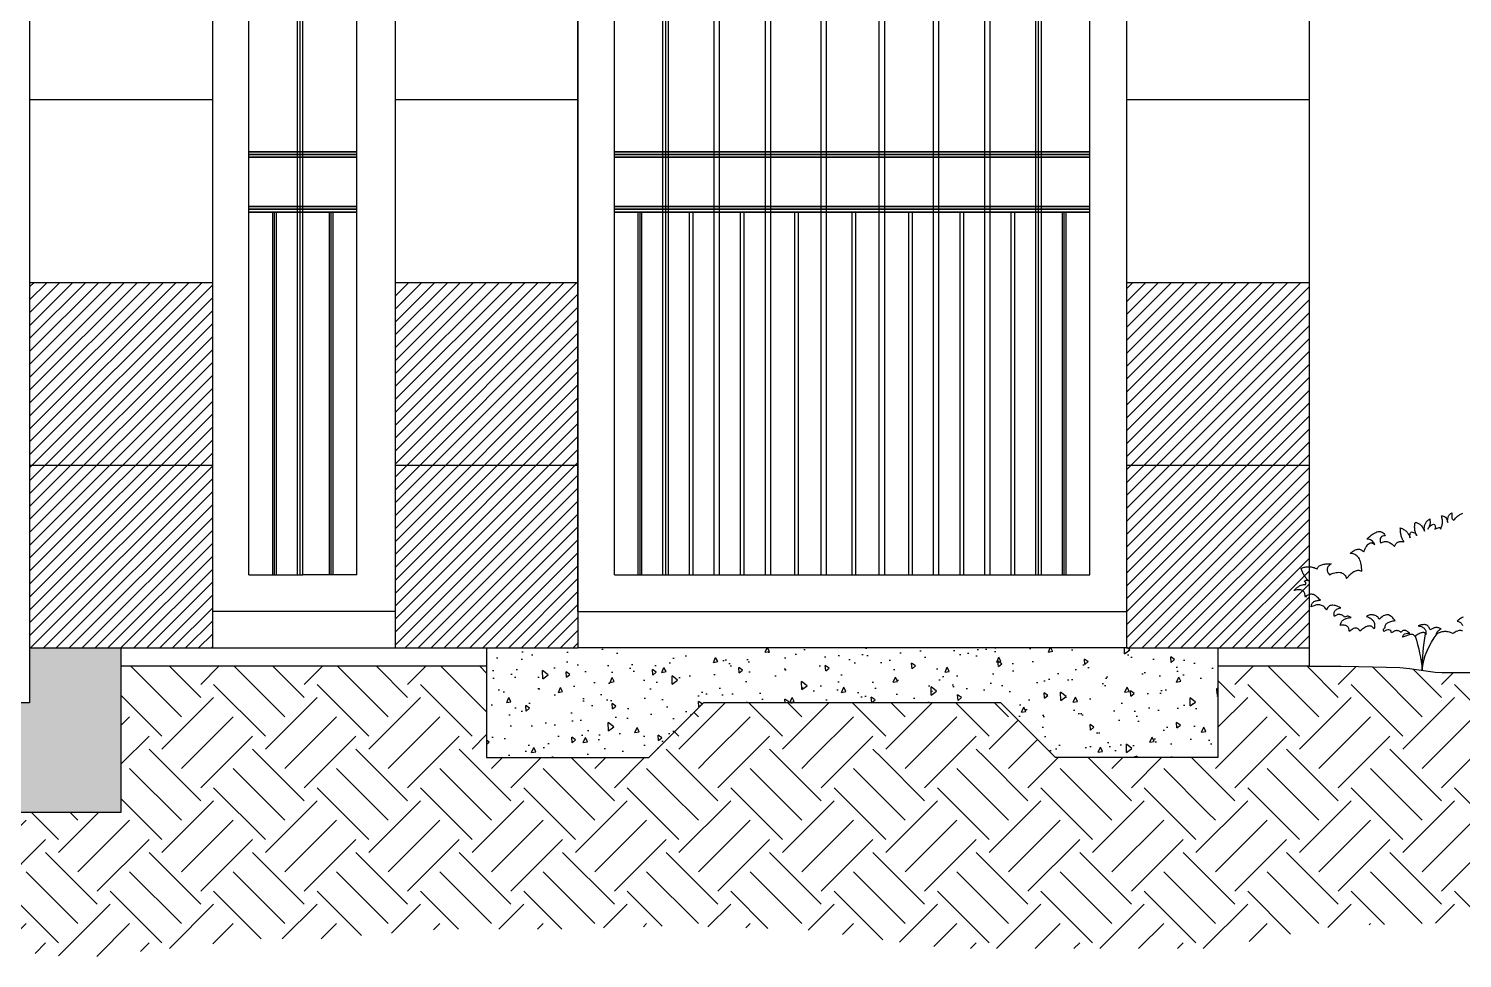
# Model space of a CAD drawing. Extents: x -24232 to 27340, y -23039 to 23489.
# Drawn here: x 5360 to 9282, y -23039 to -20496 of the extents above; entities that cross this region are included whole.
import ezdxf

# ---------------------------------------------------------------- set-up
doc = ezdxf.new("R2010")
doc.units = 0
doc.header["$LTSCALE"] = 10
for name, color, linetype in [('0-HATCH', 8, 'CONTINUOUS'), ('1', 1, 'CONTINUOUS'), ('11', 11, 'CONTINUOUS'), ('2', 2, 'CONTINUOUS'), ('3', 3, 'CONTINUOUS'), ('4', 4, 'CONTINUOUS')]:
    doc.layers.add(name, color=color, linetype=linetype)
pattern_1 = [(45, (5830.53, -1359.33), (3e-14, 282.8427), [200, -200]), (45, (5777.5, -1306.3), (3e-14, 282.8427), [200, -200]), (45, (5724.46, -1253.27), (3e-14, 282.8427), [200, -200]), (135, (5724.46, -1217.91), (-282.8427, 3e-14), [200, -200]), (135, (5777.5, -1164.88), (-282.8427, 3e-14), [200, -200]), (135, (5830.53, -1111.85), (-282.8427, 3e-14), [200, -200])]
pattern_2 = [(95, (5830.53, -1359.33), (110.3104, 92.5614), [15, -165]), (40, (5830.53, -1359.33), (-125.9984, 86.7536), [12, -132]), (145.4514, (5839.72, -1351.62), (-15.6879, 179.31506), [12.748, -140.2284]), (91.1842, (5802.24, -1331.05), (174.3386, 127.5228), [22.5, -247.5]), (141.6356, (5816.77, -1320.42), (-5.5798, 269.9423), [19.122, -210.3426]), (36.1842, (5802.24, -1331.05), (-5.58, 269.9423), [18, -198]), (66, (5823.45, -1323.98), (141.3543, 27.4765), [15, -165]), (11, (5823.45, -1323.98), (-68.1417, 136.9617), [12, -132]), (116.4514, (5835.23, -1321.69), (73.2127, 164.4381), [12.748, -140.2284]), (82.5, (5830.526, -1359.333), (-45.35864, 48.79796), [0, -130.4, 0, -134, 0, -132.5]), (52.5, (5830.526, -1359.33), (-18.57459, 92.9819), [0, -76.4, 0, -127.4, 0, -50.5]), (12.5, (5798.99, -1390.87), (78.68363, 72.30415), [0, -50, 0, -156, 0, -207]), (2.5, (5784.85, -1405.01), (68.318, 96.63196), [0, -65, 0, -103.6, 0, -147])]

msp = doc.modelspace()

# ---------------------------------------------------------------- hatches: boundary and pattern name
at = {"layer": '0-HATCH'}
h = msp.add_hatch(dxfattribs=at)
h.set_pattern_fill('ANSI31', color=11, scale=200, style=0)
h.set_pattern_definition([(45, (5830.526, -1359.333), (-17.67767, 17.67767), [])])
h.paths.add_polyline_path([(5362.6, -19189.6), (5862.6, -19189.6), (5862.6, -18689.6), (5362.6, -18689.6)])
h.paths.add_polyline_path([(6862.6, -19189.6), (6862.6, -18689.6), (6362.6, -18689.6), (6362.6, -19189.6)])
h.paths.add_polyline_path([(5362.6, -22189.6), (5862.6, -22189.6), (5862.6, -21189.6), (5362.6, -21189.6)])
h.paths.add_polyline_path([(6362.6, -22189.6), (6862.6, -22189.6), (6862.6, -21189.6), (6362.6, -21189.6)])
h.paths.add_polyline_path([(8362.6, -22189.6), (8862.6, -22189.6), (8862.6, -21189.6), (8362.6, -21189.6)])
h = msp.add_hatch(dxfattribs=at)
h.set_pattern_fill('EARTH', color=256, scale=800, angle=45, style=0)
h.set_pattern_definition(pattern_1)
h.paths.add_polyline_path([(5984, -22985.6), (6161.3, -22985.6), (6489.2, -22959.1), (6817, -22959.1), (7109.5, -22950.2), (7235.5, -22953.3), (7235.5, -22489.6), (7206, -22489.6), (7056, -22639.6), (6612.6, -22639.6), (6612.6, -22239.6), (5862.6, -22239.6), (5612.6, -22239.6), (5612.6, -22639.6), (5169.2, -22639.6), (5019.2, -22489.6), (3317.2, -22489.6), (3317.2, -22923.6), (3431.9, -22923.6), (3759.7, -22923.6), (4043.3, -22905.9), (4211.7, -22870.5), (4344.6, -22870.5), (4548.4, -22888.2), (4796.6, -22914.8), (4920.6, -22959.1), (5186.5, -23003.4), (5496.6, -23038.8)])
h.paths.add_polyline_path([(7235.5, -22953.3), (7472.8, -22959.1), (7880.4, -23012.2), (8234.9, -23012.2), (8589.4, -23012.2), (8935, -22950.2), (9537.6, -22932.5), (9812.3, -22826.2), (10264.2, -22711.1), (10441.5, -22640.2), (10618.7, -22551.6), (10733.9, -22480.8), (10875.7, -22409.9), (11008.6, -22356.8), (11257.6, -22251.5), (11220, -22243.5), (11152.9, -22243.5), (11082.5, -22238.6), (10951.6, -22246.1), (10865.7, -22243.5), (10696.6, -22243.5), (10581.2, -22243.5), (10409.2, -22233), (10371.8, -22243.5), (10216.2, -22246.1), (10078.9, -22250.6, -0.001694), (10078.6, -22251.9, -0.001396), (10078.8, -22250.6), (10052.4, -22251.5), (10006.8, -22251.5), (9953.1, -22256.9), (9881.2, -22259), (9674, -22262.2), (9491.4, -22262.2), (9408.2, -22256.9), (9319.6, -22256.9), (9225.7, -22256.9), (9206.9, -22255.6), (9137.1, -22246.1), (9110.3, -22243.5), (8997.5, -22240.8), (8949.2, -22239.6), (8914.3, -22239.6), (8862.6, -22239.6), (8612.6, -22239.6), (8612.6, -22639.6), (8169.2, -22639.6), (8019.2, -22489.6), (7235.5, -22489.6)])
h = msp.add_hatch(dxfattribs=at)
h.set_pattern_fill('EARTH', color=256, scale=800, angle=45, style=0)
h.set_pattern_definition(pattern_1)
h.paths.add_polyline_path([(7206, -22339.6), (7056, -22489.6), (6612.6, -22489.6), (6612.6, -22639.6), (7056, -22639.6), (7206, -22489.6), (8019.2, -22489.6), (8169.2, -22639.6), (8612.6, -22639.6), (8612.6, -22489.6), (8169.2, -22489.6), (8019.2, -22339.6)])
at = {"layer": '2'}
h = msp.add_hatch(dxfattribs=at)
h.set_pattern_fill('AR-CONC', color=256, scale=20, angle=45, style=0)
h.set_pattern_definition(pattern_2)
h.paths.add_polyline_path([(-1137.4, -22339.6), (-1137.4, -22189.6), (-1397.4, -22189.6), (-1397.4, -22639.6), (-944, -22639.6), (-794, -22489.6), (5019.2, -22489.6), (5169.2, -22639.6), (5612.6, -22639.6), (5612.6, -22189.6), (5362.6, -22189.6), (5362.6, -22339.6)])
h = msp.add_hatch(dxfattribs=at)
h.set_pattern_fill('AR-CONC', color=256, scale=20, angle=45, style=0)
h.set_pattern_definition(pattern_2)
h.paths.add_polyline_path([(8019.2, -22339.6), (8169.2, -22489.6), (8612.6, -22489.6), (8612.6, -22189.6), (8362.6, -22189.6), (6862.6, -22189.6), (6612.6, -22189.6), (6612.6, -22489.6), (7056, -22489.6), (7206, -22339.6)])

# ---------------------------------------------------------------- linework, layer by layer
at = {"layer": '1'}
for p, q in [((6102.6, -21989.6), (6102.6, -19289.6)), ((7102.6, -21989.6), (7102.6, -19289.6)), ((8122.6, -21989.6), (8122.6, -19289.6)), ((5362.6, -20689.6), (5862.6, -20689.6)), ((6362.6, -20689.6), (6862.6, -20689.6)), ((8362.6, -20689.6), (8862.6, -20689.6)), ((5962.6, -20839.6), (6110.1, -20839.6)), ((6110.1, -20839.6), (5962.6, -20839.6)), ((6257.6, -20839.6), (6110.1, -20839.6)), ((6110.1, -20839.6), (6257.6, -20839.6)), ((6962.6, -20839.6), (8262.6, -20839.6)), ((8262.6, -20839.6), (6962.6, -20839.6)), ((5962.6, -20989.6), (6110.1, -20989.6)), ((6110.1, -20989.6), (5962.6, -20989.6)), ((6032.6, -21989.6), (6032.6, -20997.1)), ((6257.6, -20989.6), (6110.1, -20989.6)), ((6110.1, -20989.6), (6257.6, -20989.6)), ((6187.6, -21989.6), (6187.6, -20997.1)), ((6962.6, -20989.6), (8262.6, -20989.6)), ((8262.6, -20989.6), (6962.6, -20989.6)), ((7032.6, -21989.6), (7032.6, -20997.1)), ((8192.6, -21989.6), (8192.6, -20997.1)), ((5362.6, -21189.6), (5862.6, -21189.6)), ((6362.6, -21189.6), (6862.6, -21189.6)), ((8362.6, -21189.6), (8862.6, -21189.6)), ((5362.6, -21689.6), (5862.6, -21689.6)), ((6362.6, -21689.6), (6862.6, -21689.6)), ((8362.6, -21689.6), (8862.6, -21689.6)), ((5362.6, -22189.6), (6862.6, -22189.6)), ((8362.6, -22189.6), (8862.6, -22189.6)), ((8862.6, -22189.6), (8862.6, -22239.6)), ((5862.6, -22239.6), (5612.6, -22239.6)), ((6612.6, -22239.6), (5862.6, -22239.6)), ((8862.6, -22239.6), (8612.6, -22239.6))]:
    msp.add_line(p, q, dxfattribs=at)
at = {"layer": '11'}
for p, q in [((6095.1, -21989.6), (6095.1, -19289.6)), ((6110.1, -21989.6), (6110.1, -19289.6)), ((7095.1, -21989.6), (7095.1, -19289.6)), ((7110.1, -21989.6), (7110.1, -19289.6)), ((7235.1, -21989.6), (7235.1, -19289.6)), ((7250.1, -21989.6), (7250.1, -19289.6)), ((7375.1, -21989.6), (7375.1, -19289.6)), ((7390.1, -21989.6), (7390.1, -19289.6)), ((7527.8, -21989.6), (7527.8, -19289.6)), ((7542.8, -21989.6), (7542.8, -19289.6)), ((7686.7, -21989.6), (7686.7, -19289.6)), ((7701.7, -21989.6), (7701.7, -19289.6)), ((7835.1, -21989.6), (7835.1, -19289.6)), ((7850.1, -21989.6), (7850.1, -19289.6)), ((7975.1, -21989.6), (7975.1, -19289.6)), ((7990.1, -21989.6), (7990.1, -19289.6)), ((8115.1, -21989.6), (8115.1, -19289.6)), ((8130.1, -21989.6), (8130.1, -19289.6)), ((5962.6, -20832.1), (6110.1, -20832.1)), ((6110.1, -20832.1), (5962.6, -20832.1)), ((5962.6, -20847.1), (6110.1, -20847.1)), ((6110.1, -20847.1), (5962.6, -20847.1)), ((6257.6, -20832.1), (6110.1, -20832.1)), ((6110.1, -20832.1), (6257.6, -20832.1)), ((6257.6, -20847.1), (6110.1, -20847.1)), ((6110.1, -20847.1), (6257.6, -20847.1)), ((6962.6, -20832.1), (8262.6, -20832.1)), ((8262.6, -20832.1), (6962.6, -20832.1)), ((6962.6, -20847.1), (8262.6, -20847.1)), ((8262.6, -20847.1), (6962.6, -20847.1)), ((5962.6, -20982.1), (6110.1, -20982.1)), ((6110.1, -20982.1), (5962.6, -20982.1)), ((5962.6, -20997.1), (6110.1, -20997.1)), ((6110.1, -20997.1), (5962.6, -20997.1)), ((6027.6, -21989.6), (6027.6, -20997.1)), ((6037.6, -21989.6), (6037.6, -20997.1)), ((6257.6, -20982.1), (6110.1, -20982.1)), ((6110.1, -20982.1), (6257.6, -20982.1)), ((6257.6, -20997.1), (6110.1, -20997.1)), ((6110.1, -20997.1), (6257.6, -20997.1)), ((6182.6, -21989.6), (6182.6, -20997.1)), ((6192.6, -21989.6), (6192.6, -20997.1)), ((6962.6, -20982.1), (8262.6, -20982.1)), ((8262.6, -20982.1), (6962.6, -20982.1)), ((6962.6, -20997.1), (8262.6, -20997.1)), ((8262.6, -20997.1), (6962.6, -20997.1)), ((7027.6, -21989.6), (7027.6, -20997.1)), ((7037.6, -21989.6), (7037.6, -20997.1)), ((7167.6, -21989.6), (7167.6, -20997.1)), ((7177.6, -21989.6), (7177.6, -20997.1)), ((7307.6, -21989.6), (7307.6, -20997.1)), ((7317.6, -21989.6), (7317.6, -20997.1)), ((7456, -21989.6), (7456, -20997.1)), ((7466, -21989.6), (7466, -20997.1)), ((7612.9, -21989.6), (7612.9, -20997.1)), ((7622.9, -21989.6), (7622.9, -20997.1)), ((7767.6, -21989.6), (7767.6, -20997.1)), ((7777.6, -21989.6), (7777.6, -20997.1)), ((7907.6, -21989.6), (7907.6, -20997.1)), ((7917.6, -21989.6), (7917.6, -20997.1)), ((8047.6, -21989.6), (8047.6, -20997.1)), ((8057.6, -21989.6), (8057.6, -20997.1)), ((8187.6, -21989.6), (8187.6, -20997.1)), ((8197.6, -21989.6), (8197.6, -20997.1))]:
    msp.add_line(p, q, dxfattribs=at)
at = {"layer": '3', "color": 5}
for p, q in [((5362.6, -18689.6), (5362.6, -22339.6)), ((5862.6, -18689.6), (5862.6, -22189.6)), ((6362.6, -18689.6), (6362.6, -22189.6)), ((6862.6, -18689.6), (6862.6, -22189.6)), ((8362.6, -18689.6), (8362.6, -22189.6)), ((8862.6, -18689.6), (8862.6, -22189.6)), ((6862.6, -22089.6), (6862.6, -19189.6))]:
    msp.add_line(p, q, dxfattribs=at)
at = {"layer": '3'}
for p, q in [((6862.6, -22089.6), (6862.6, -19189.6)), ((5962.6, -21989.6), (5962.6, -19289.6)), ((5962.6, -21989.6), (5962.6, -19289.6)), ((6257.6, -21989.6), (6257.6, -19289.6)), ((6257.6, -21989.6), (6257.6, -19289.6)), ((6962.6, -21989.6), (6962.6, -19289.6)), ((6962.6, -21989.6), (6962.6, -19289.6)), ((8262.6, -21989.6), (8262.6, -19289.6)), ((8262.6, -21989.6), (8262.6, -19289.6)), ((5962.6, -21989.6), (6110.1, -21989.6)), ((6257.6, -21989.6), (6110.1, -21989.6)), ((6962.6, -21989.6), (8262.6, -21989.6)), ((6362.6, -22089.6), (5862.6, -22089.6)), ((6862.6, -22089.6), (8364.1, -22089.6))]:
    msp.add_line(p, q, dxfattribs=at)
at = {"layer": '3', "color": 11}
for points in [[(9281.7, -22143.3), (9280.3, -22142.4), (9278.8, -22141.7), (9277, -22141.5), (9275.1, -22141.5), (9272.8, -22141.9), (9270.5, -22142.6), (9267.9, -22143.5), (9265.1, -22144.8), (9262.2, -22146.3), (9259, -22148.3), (9255.5, -22150.5), (9255.5, -22150.5), (9252.4, -22149.1), (9249.3, -22147.8), (9246.1, -22146.9), (9243.1, -22146), (9240.2, -22145.5), (9237.3, -22145.1), (9234.4, -22144.9), (9231.5, -22144.9), (9228.7, -22145.2), (9225.9, -22145.6), (9223.2, -22146.3), (9220.5, -22147.1), (9217.9, -22148.3), (9215.4, -22149.5), (9212.9, -22151), (9210.4, -22152.7), (9210.4, -22152.7), (9211, -22150.6), (9211.8, -22148.5), (9212.8, -22146.5), (9214, -22144.5), (9215.7, -22142.6), (9217.8, -22140.8), (9220.2, -22139.1), (9223.3, -22137.6), (9223.3, -22137.6), (9221.2, -22136.5), (9219.3, -22135.5), (9217.3, -22134.8), (9215.4, -22134.3), (9213.5, -22134), (9211.5, -22133.9), (9209.7, -22133.9), (9207.8, -22134.1), (9206, -22134.6), (9204.2, -22135), (9202.3, -22135.5), (9200.5, -22136.2), (9198.7, -22137), (9196.9, -22137.9), (9195.1, -22138.8), (9193.3, -22139.8), (9193.3, -22139.8), (9192.1, -22136.8), (9190.9, -22134.1), (9189.4, -22131.9), (9187.9, -22130.1), (9186.2, -22128.6), (9184.3, -22127.5), (9182.3, -22126.7), (9180.4, -22126.1), (9178.2, -22125.8), (9176, -22125.8), (9173.6, -22126), (9171.3, -22126.4), (9168.8, -22126.8), (9166.3, -22127.5), (9163.8, -22128.2), (9161.1, -22129), (9161.1, -22129), (9164.1, -22129.7), (9166.8, -22130.4), (9169.3, -22131.2), (9171.7, -22132.2), (9173.6, -22133.3), (9175.5, -22134.6), (9177.1, -22135.9), (9178.4, -22137.3), (9179.7, -22139), (9180.5, -22140.6), (9181.4, -22142.6), (9181.8, -22144.5), (9182, -22146.6), (9182, -22148.8), (9181.9, -22151.3), (9181.5, -22153.8), (9181.5, -22153.8), (9181.2, -22152.1), (9180.7, -22150.7), (9179.8, -22149.6), (9178.9, -22148.7), (9177.8, -22148), (9176.4, -22147.7), (9174.8, -22147.6), (9173, -22147.7), (9171.1, -22148.1), (9168.9, -22148.7), (9166.5, -22149.6), (9163.9, -22150.7), (9161.1, -22152.3), (9158.1, -22153.9), (9154.9, -22155.9), (9151.5, -22158.1), (9151.5, -22158.1), (9150.4, -22156.3), (9149.1, -22155), (9147.7, -22153.9), (9146.1, -22153.2), (9144.3, -22153), (9142.3, -22152.8), (9140.2, -22153), (9138.2, -22153.2), (9135.8, -22153.8), (9133.5, -22154.5), (9131.1, -22155.3), (9128.5, -22156.1), (9126, -22157.1), (9123.5, -22158.1), (9120.9, -22159.2), (9118.2, -22160.2), (9118.2, -22160.2), (9118.8, -22158.1), (9119.5, -22156), (9120.5, -22154.1), (9122.1, -22152.3), (9124.3, -22150.9), (9127.7, -22149.9), (9131.9, -22149.4), (9137.6, -22149.5), (9137.6, -22149.5), (9136.1, -22148.1), (9134.6, -22146.7), (9132.9, -22145.5), (9131.4, -22144.4), (9129.9, -22143.5), (9128.3, -22142.7), (9126.8, -22142), (9125.4, -22141.6), (9123.9, -22141.5), (9122.4, -22141.5), (9121, -22141.7), (9119.5, -22142.2), (9118.1, -22143), (9116.7, -22144.1), (9115.3, -22145.5), (9113.9, -22147.3), (9113.9, -22147.3), (9112, -22145.8), (9110.2, -22144.7), (9108.4, -22143.7), (9106.6, -22143), (9105, -22142.6), (9103.3, -22142.3), (9101.6, -22142.3), (9100.1, -22142.4), (9098.6, -22142.7), (9097.1, -22143.3), (9095.5, -22143.8), (9094, -22144.5), (9092.5, -22145.3), (9091.1, -22146.3), (9089.6, -22147.3), (9088.2, -22148.4), (9088.2, -22148.4), (9087.2, -22145.2), (9085.6, -22142.7), (9083.5, -22140.9), (9080.9, -22140.1), (9078, -22139.9), (9074.5, -22140.8), (9070.8, -22142.4), (9066.9, -22145.1), (9066.9, -22145.1), (9066.6, -22143.4), (9066.3, -22142), (9066.1, -22140.6), (9066.1, -22139.4), (9066.3, -22138.2), (9067.2, -22137), (9068.6, -22135.8), (9070.6, -22134.6), (9070.6, -22134.6), (9070.2, -22132.6), (9070.2, -22130.7), (9070.6, -22128.9), (9071.2, -22127.2), (9072.1, -22125.6), (9073.4, -22124), (9074.9, -22122.6), (9076.7, -22121.4), (9078.8, -22120.2), (9081, -22119.1), (9083.4, -22118.1), (9086, -22117.3), (9088.8, -22116.4), (9091.7, -22115.9), (9094.7, -22115.5), (9097.9, -22115), (9097.9, -22115), (9095.8, -22112.3), (9093.6, -22109.8), (9091.4, -22107.4), (9089.2, -22105.2), (9086.8, -22103.3), (9084.5, -22101.7), (9082, -22100.5), (9079.5, -22099.5), (9076.9, -22099.1), (9074.1, -22099.1), (9071.3, -22099.7), (9068.3, -22100.6), (9065.2, -22102.2), (9061.9, -22104.4), (9058.6, -22107.3), (9055, -22110.7), (9055, -22110.7), (9053.5, -22108.7), (9051.8, -22106.7), (9050, -22104.9), (9047.9, -22103.4), (9045.9, -22102.2), (9043.6, -22101.1), (9041.3, -22100.2), (9038.9, -22099.7), (9036.4, -22099.3), (9033.9, -22099.1), (9031.5, -22099.3), (9028.8, -22099.5), (9026.3, -22100.1), (9023.8, -22100.9), (9021.4, -22102), (9019, -22103.4), (9019, -22103.4), (9022.2, -22104.5), (9025.1, -22105.6), (9027.7, -22107), (9030.2, -22108.5), (9032.6, -22110.2), (9034.5, -22111.9), (9036.3, -22113.8), (9037.8, -22115.9), (9039.2, -22118.1), (9040.2, -22120.4), (9040.9, -22122.9), (9041.3, -22125.6), (9041.4, -22128.3), (9041.3, -22131.2), (9040.9, -22134.4), (9040, -22137.6), (9040, -22137.6), (9038.1, -22135), (9036.2, -22132.9), (9034.1, -22131.4), (9031.9, -22130.3), (9029.7, -22129.7), (9027.3, -22129.4), (9025, -22129.7), (9022.5, -22130.3), (9020, -22131.2), (9017.5, -22132.3), (9014.8, -22133.9), (9012.2, -22135.5), (9009.6, -22137.5), (9006.8, -22139.5), (9004.2, -22141.7), (9001.4, -22144.1), (9001.4, -22144.1), (9000.3, -22141.9), (8999.1, -22140.1), (8997.8, -22138.6), (8996.4, -22137.2), (8994.9, -22136.2), (8993.4, -22135.7), (8991.7, -22135.2), (8989.9, -22135.1), (8988.1, -22135.4), (8986.2, -22135.8), (8984.1, -22136.6), (8982, -22137.7), (8979.8, -22139.1), (8977.5, -22140.8), (8975, -22142.9), (8972.5, -22145.1), (8972.5, -22145.1), (8972.4, -22142.6), (8972.1, -22140.2), (8971.5, -22138), (8970.8, -22136.1), (8969.9, -22134.3), (8968.9, -22132.8), (8967.6, -22131.4), (8966.1, -22130.3), (8964.5, -22129.3), (8962.7, -22128.5), (8960.7, -22127.9), (8958.5, -22127.5), (8956.2, -22127.4), (8953.5, -22127.4), (8950.8, -22127.5), (8947.9, -22127.9), (8947.9, -22127.9), (8948.3, -22125.3), (8949, -22122.8), (8949.8, -22120.4), (8950.9, -22118.4), (8952.1, -22116.6), (8953.7, -22114.9), (8955.3, -22113.4), (8957.3, -22112), (8959.2, -22110.9), (8961.6, -22109.9), (8963.9, -22108.9), (8966.4, -22108.3), (8969, -22107.6), (8971.9, -22107.1), (8974.8, -22106.7), (8977.9, -22106.5), (8977.9, -22106.5), (8975.7, -22105.3), (8973.5, -22104.4), (8971.1, -22103.7), (8968.9, -22103.1), (8966.5, -22103), (8964.3, -22103.3), (8962, -22104.1), (8959.6, -22105.3), (8959.6, -22105.3), (8958, -22103.7), (8956.2, -22102.3), (8954.5, -22101.1), (8952.7, -22100.1), (8951, -22099.3), (8949.2, -22098.7), (8947.6, -22098.3), (8945.8, -22098), (8944.1, -22098), (8942.3, -22098.2), (8940.5, -22098.6), (8938.9, -22099.1), (8937.1, -22099.8), (8935.3, -22100.8), (8933.6, -22101.9), (8931.8, -22103.3), (8931.8, -22103.3), (8931.2, -22101.3), (8930.8, -22099.4), (8930.6, -22097.6), (8930.4, -22095.8), (8930.6, -22094), (8931, -22092.3), (8931.5, -22090.7), (8932.4, -22089.2), (8933.5, -22087.6), (8934.8, -22086.2), (8936.4, -22085), (8938.3, -22083.8), (8940.5, -22082.5), (8943, -22081.4), (8945.8, -22080.4), (8949, -22079.6), (8949, -22079.6), (8945.8, -22078.2), (8942.5, -22076.8), (8939.4, -22075.7), (8936.4, -22074.8), (8933.3, -22073.9), (8930.6, -22073.4), (8927.8, -22073), (8925.2, -22073), (8922.7, -22073.2), (8920.3, -22073.8), (8918.2, -22074.8), (8916.2, -22076.1), (8914.4, -22077.9), (8912.8, -22080.2), (8911.5, -22082.8), (8910.3, -22086), (8910.3, -22086), (8908.8, -22083.5), (8907, -22081.3), (8905.2, -22079.2), (8903.3, -22077.3), (8901.4, -22075.7), (8899.1, -22074.3), (8896.8, -22073.2), (8894.3, -22072.4), (8891.7, -22071.9), (8888.9, -22071.6), (8886, -22071.7), (8882.8, -22072.1), (8879.6, -22073), (8876, -22074.1), (8872.4, -22075.5), (8868.5, -22077.4), (8868.5, -22077.4), (8868.5, -22075.3), (8868.7, -22073.2), (8869.1, -22071.4), (8869.7, -22069.6), (8870.5, -22068.1), (8871.5, -22066.6), (8872.7, -22065.3), (8874.1, -22064.1), (8875.7, -22063), (8877.7, -22062), (8879.8, -22061.2), (8882, -22060.5), (8884.5, -22059.9), (8887.2, -22059.5), (8890.1, -22059.3), (8893.2, -22059.1), (8893.2, -22059.1), (8890.4, -22055.8), (8887.6, -22052.9), (8884.9, -22050.4), (8882.1, -22048.2), (8879.5, -22046.4), (8876.9, -22045), (8874.2, -22043.9), (8871.7, -22043.2), (8869.2, -22042.8), (8866.7, -22042.9), (8864.3, -22043.2), (8861.8, -22044), (8859.4, -22045.1), (8857.1, -22046.5), (8854.7, -22048.3), (8852.4, -22050.5), (8852.4, -22050.5), (8852.1, -22048), (8851.7, -22045.6), (8851.1, -22043.3), (8850.4, -22041.1), (8849.6, -22039), (8848.6, -22037.1), (8847.4, -22035.5), (8845.8, -22033.9), (8843.9, -22032.7), (8841.8, -22031.7), (8839.5, -22031), (8836.6, -22030.6), (8833.4, -22030.5), (8829.8, -22030.7), (8825.8, -22031.3), (8821.4, -22032.3), (8821.4, -22032.3), (8822.9, -22030.7), (8824.4, -22029.4), (8825.9, -22027.8), (8827.4, -22026.5), (8829.1, -22025.1), (8830.6, -22023.7), (8832.3, -22022.4), (8834.1, -22021.2), (8835.9, -22020.1), (8837.8, -22019), (8839.9, -22018.1), (8842.1, -22017.5), (8844.5, -22016.8), (8847, -22016.4), (8849.6, -22016.1), (8852.4, -22016.1), (8852.4, -22016.1), (8853.3, -22013.9), (8853.6, -22012.2), (8853.5, -22011), (8853, -22010), (8852.2, -22009.2), (8851.2, -22008.6), (8850.1, -22008), (8849.2, -22007.5), (8849.2, -22007.5), (8850.8, -22006), (8852.4, -22005), (8854, -22004.4), (8855.7, -22004.3), (8857.3, -22004.6), (8858.9, -22005), (8860.5, -22005.6), (8862, -22006.4), (8862, -22006.4), (8860.1, -22004.7), (8858.3, -22002.9), (8856.5, -22001.3), (8854.8, -21999.3), (8853.3, -21997.4), (8851.8, -21995.5), (8850.3, -21993.4), (8848.9, -21991.3), (8847.6, -21989.1), (8846.4, -21986.9), (8845.3, -21984.5), (8844.2, -21982.2), (8843.2, -21979.8), (8842.3, -21977.3), (8841.4, -21974.7), (8840.6, -21972.1), (8840.6, -21972.1), (8843.4, -21970.8), (8846, -21969.8), (8848.8, -21969), (8851.5, -21968.5), (8854.3, -21967.9), (8857.1, -21967.6), (8859.7, -21967.5), (8862.5, -21967.6), (8865.2, -21967.8), (8868, -21968), (8870.8, -21968.6), (8873.5, -21969.3), (8876.3, -21970), (8879.1, -21971), (8881.8, -21971.9), (8884.6, -21973.2), (8884.6, -21973.2), (8885.7, -21970.7), (8887.1, -21968.6), (8888.6, -21966.8), (8890.4, -21965.1), (8892.5, -21963.9), (8894.7, -21962.8), (8897.2, -21962), (8899.7, -21961.3), (8902.5, -21960.7), (8905.2, -21960.3), (8908.1, -21960), (8911, -21959.7), (8914.1, -21959.6), (8917.1, -21959.5), (8920.2, -21959.3), (8923.2, -21959.2), (8923.2, -21959.2), (8920.9, -21960.8), (8918.8, -21962.5), (8917, -21964.2), (8915.5, -21966), (8914.1, -21967.6), (8913.1, -21969.4), (8912.4, -21971.4), (8911.9, -21973.2), (8911.7, -21975.1), (8911.7, -21977), (8912.1, -21979), (8912.7, -21980.9), (8913.5, -21983), (8914.8, -21985.1), (8916.2, -21987.1), (8917.8, -21989.2), (8917.8, -21989.2), (8923.1, -21987), (8927.9, -21985.3), (8932.5, -21984.1), (8936.6, -21983.3), (8940.5, -21982.9), (8944.1, -21982.7), (8947.3, -21983), (8950.3, -21983.7), (8953, -21984.8), (8955.5, -21986), (8957.5, -21987.7), (8959.5, -21989.6), (8961.1, -21991.9), (8962.7, -21994.3), (8963.9, -21997.1), (8965, -22000), (8965, -22000), (8967.4, -21996.8), (8969.9, -21993.8), (8972.4, -21991), (8974.8, -21988.4), (8977.3, -21986), (8979.8, -21984), (8982.5, -21982), (8985, -21980.5), (8987.6, -21979.3), (8990.2, -21978.3), (8993, -21977.6), (8995.6, -21977.3), (8998.4, -21977.3), (9001.1, -21977.7), (9003.9, -21978.4), (9006.8, -21979.5), (9006.8, -21979.5), (9006.5, -21974.8), (9006.1, -21970.3), (9005.6, -21965.7), (9004.9, -21961.4), (9004.1, -21957.2), (9002.9, -21953.4), (9001.6, -21949.6), (9000, -21946.2), (8998.1, -21943.1), (8995.9, -21940.2), (8993.4, -21937.7), (8990.5, -21935.7), (8987.2, -21933.9), (8983.4, -21932.5), (8979.3, -21931.6), (8974.6, -21931.2), (8974.6, -21931.2), (8976.9, -21929.3), (8979.3, -21927.4), (8981.6, -21925.7), (8984.1, -21924.2), (8986.5, -21922.8), (8988.8, -21921.5), (8991.2, -21920.6), (8993.5, -21919.9), (8995.9, -21919.6), (8998.2, -21919.5), (9000.6, -21919.7), (9002.9, -21920.3), (9005.3, -21921.3), (9007.6, -21922.8), (9009.9, -21924.6), (9012.2, -21926.9), (9012.2, -21926.9), (9013.5, -21923.6), (9014.8, -21920.3), (9016.2, -21917.2), (9017.8, -21914.3), (9019.3, -21911.7), (9020.9, -21909.4), (9022.6, -21907.1), (9024.4, -21905.3), (9026.3, -21904), (9028.3, -21902.9), (9030.3, -21902.2), (9032.4, -21902), (9034.6, -21902.3), (9037, -21903.1), (9039.5, -21904.5), (9042.1, -21906.5), (9042.1, -21906.5), (9040, -21903.3), (9037.8, -21900.4), (9035.5, -21897.7), (9033, -21895.5), (9030.2, -21893.7), (9027.3, -21892.6), (9024.1, -21892.2), (9020.7, -21892.5), (9020.7, -21892.5), (9025.1, -21887.9), (9029.4, -21884), (9033.4, -21880.6), (9037.3, -21877.7), (9041.1, -21875.3), (9044.6, -21873.5), (9048.1, -21872.1), (9051.4, -21871.3), (9054.4, -21871), (9057.3, -21871.3), (9060, -21872), (9062.5, -21873.1), (9064.8, -21874.9), (9067, -21877), (9069, -21879.6), (9070.8, -21882.6), (9070.8, -21882.6), (9066.5, -21883.1), (9063, -21883.9), (9060.2, -21885.4), (9058.3, -21887.5), (9057.1, -21890.4), (9056.6, -21893.9), (9057.1, -21898.1), (9058.3, -21903.3), (9058.3, -21903.3), (9060.9, -21901.5), (9063.4, -21899.9), (9065.9, -21899), (9068.4, -21898.4), (9070.9, -21898.1), (9073.3, -21898.1), (9075.6, -21898.6), (9078, -21899.3), (9080.3, -21900.2), (9082.5, -21901.3), (9084.9, -21902.7), (9087.1, -21904.2), (9089.3, -21906), (9091.5, -21907.8), (9093.6, -21909.8), (9095.8, -21911.9), (9095.8, -21911.9), (9096.5, -21909.9), (9097.5, -21908.1), (9098.4, -21906.5), (9099.6, -21904.9), (9100.8, -21903.7), (9102, -21902.4), (9103.6, -21901.5), (9105.1, -21900.5), (9106.8, -21899.8), (9108.6, -21899.3), (9110.5, -21898.8), (9112.4, -21898.6), (9114.6, -21898.4), (9116.9, -21898.4), (9119.1, -21898.7), (9121.6, -21899), (9121.6, -21899), (9120.2, -21896.9), (9118.9, -21894.7), (9117.8, -21892.6), (9116.9, -21890.3), (9116, -21888), (9115.2, -21885.7), (9114.6, -21883.3), (9114.1, -21881), (9113.5, -21878.6), (9113.1, -21876.3), (9112.8, -21873.8), (9112.6, -21871.3), (9112.3, -21868.8), (9112.1, -21866.3), (9112, -21863.8), (9111.9, -21861.3), (9111.9, -21861.3), (9114.4, -21862.2), (9116.7, -21863.1), (9119.1, -21864.2), (9121.1, -21865.5), (9123.2, -21866.7), (9125.2, -21868.1), (9127.1, -21869.6), (9128.8, -21871.3), (9130.4, -21873.1), (9131.9, -21874.9), (9133.3, -21876.8), (9134.6, -21878.9), (9135.7, -21881.1), (9136.8, -21883.3), (9137.8, -21885.7), (9138.6, -21888.2), (9138.6, -21888.2), (9138.3, -21885.6), (9138.3, -21883.2), (9138.4, -21880.8), (9138.7, -21878.8), (9139.3, -21876.8), (9140, -21875), (9140.8, -21873.5), (9141.9, -21872), (9141.9, -21872), (9145.4, -21872.5), (9148.1, -21873.4), (9150.5, -21874.3), (9152.4, -21875.6), (9153.9, -21877), (9155.1, -21878.5), (9156, -21880), (9156.9, -21881.7), (9156.9, -21881.7), (9155.7, -21879.5), (9154.8, -21877.2), (9153.9, -21875.2), (9153.3, -21873), (9152.6, -21870.7), (9152, -21868.5), (9151.6, -21866.3), (9151.3, -21864.1), (9151.2, -21861.9), (9151, -21859.7), (9151, -21857.5), (9151.2, -21855.2), (9151.3, -21853), (9151.6, -21850.8), (9152, -21848.5), (9152.6, -21846.2), (9152.6, -21846.2), (9154.5, -21846.4), (9156.4, -21846.8), (9158.2, -21847.4), (9160, -21848), (9161.8, -21848.9), (9163.5, -21850), (9165.2, -21851.2), (9166.8, -21852.6), (9168.5, -21854.1), (9170, -21855.9), (9171.5, -21857.9), (9172.9, -21859.9), (9174.3, -21862.2), (9175.7, -21864.7), (9177.1, -21867.1), (9178.3, -21869.9), (9178.3, -21869.9), (9177.8, -21866.6), (9177.5, -21863.5), (9177.5, -21860.8), (9177.8, -21858.1), (9178.2, -21855.7), (9178.7, -21853.3), (9179.6, -21851.1), (9180.5, -21849.2), (9181.6, -21847.2), (9182.9, -21845.4), (9184.1, -21843.8), (9185.6, -21842.2), (9187.2, -21840.7), (9188.8, -21839.3), (9190.5, -21837.9), (9192.3, -21836.6), (9192.3, -21836.6), (9192.6, -21838.1), (9192.8, -21839.6), (9193.1, -21841.1), (9193.4, -21842.8), (9193.4, -21844.3), (9193.5, -21846), (9193.4, -21847.6), (9193.3, -21849.3), (9193, -21851), (9192.6, -21852.8), (9192, -21854.5), (9191.3, -21856.5), (9190.5, -21858.4), (9189.5, -21860.4), (9188.3, -21862.4), (9186.9, -21864.5), (9186.9, -21864.5), (9189.2, -21861.1), (9191.5, -21858.1), (9193.8, -21855.8), (9196, -21853.9), (9198.4, -21852.5), (9200.6, -21851.8), (9202.9, -21851.4), (9205.2, -21851.6), (9205.2, -21851.6), (9206.3, -21853.6), (9207.1, -21855.4), (9207.7, -21857.2), (9207.9, -21858.8), (9207.9, -21860.4), (9207.7, -21861.9), (9207, -21863.3), (9206.1, -21864.5), (9206.1, -21864.5), (9209.9, -21863), (9213, -21861.7), (9215.8, -21860.9), (9218, -21860.5), (9219.8, -21860.5), (9221.2, -21861.2), (9222, -21862.4), (9222.3, -21864.5), (9222.3, -21864.5), (9223.3, -21862.4), (9224.1, -21860.2), (9225, -21858.1), (9225.6, -21855.9), (9226.1, -21853.7), (9226.5, -21851.5), (9226.9, -21849.3), (9227, -21846.9), (9227.2, -21844.7), (9227, -21842.4), (9226.9, -21840), (9226.6, -21837.7), (9226.3, -21835.3), (9225.8, -21832.8), (9225.1, -21830.5), (9224.4, -21828), (9224.4, -21828), (9227.4, -21828.3), (9230.4, -21829.1), (9233, -21830.3), (9235.3, -21832.3), (9237.3, -21834.8), (9239.1, -21837.8), (9240.5, -21841.7), (9241.6, -21846.2), (9241.6, -21846.2), (9241.4, -21843.6), (9241.4, -21841.1), (9241.6, -21838.8), (9241.8, -21836.6), (9242.3, -21834.5), (9242.7, -21832.5), (9243.2, -21830.7), (9243.9, -21829.1), (9244.7, -21827.6), (9245.6, -21826.2), (9246.7, -21824.8), (9247.8, -21823.7), (9249, -21822.7), (9250.3, -21821.7), (9251.8, -21821.1), (9253.3, -21820.4), (9253.3, -21820.4), (9252.8, -21824.7), (9252.6, -21828.5), (9252.8, -21831.9), (9253.2, -21834.5), (9254, -21836.7), (9255.3, -21838.2), (9256.8, -21839.3), (9258.7, -21839.7), (9258.7, -21839.7), (9260.8, -21837.1), (9262.7, -21834.6), (9264.8, -21832.5), (9266.8, -21830.6), (9268.8, -21828.8), (9270.9, -21827.3), (9272.8, -21826), (9274.9, -21824.8), (9276.9, -21823.7), (9278.9, -21822.7), (9280.9, -21821.9), (9282.9, -21821.1)], [(9283.6, -22105.3), (9281, -22106.6), (9278.7, -22108), (9276.2, -22109.5), (9273.9, -22111.2), (9271.7, -22112.7), (9269.5, -22114.5), (9267.3, -22116.1), (9267.3, -22116.1), (9269.4, -22116.6), (9271.2, -22117.3), (9273.1, -22118.1), (9274.8, -22119.1), (9276.4, -22120.4), (9278, -22121.8), (9279.3, -22123.6), (9280.7, -22125.7), (9281.8, -22127.9)]]:
    msp.add_lwpolyline(points, dxfattribs=at)
at = {"layer": '3'}
for points in [[(9152.8, -22157.2, -0.050416), (9172, -22250.9, -0.044718), (9180.7, -22150.7, -0.973353)], [(9172, -22250.9, -0.14998), (9212.9, -22151, 3.279434)]]:
    msp.add_lwpolyline(points, format="xyb", dxfattribs=at)
at = {"layer": '3', "color": 5}
msp.add_lwpolyline([(8862.6, -22239.6), (8914.3, -22239.6), (8949.2, -22239.6), (8997.5, -22240.8), (9110.3, -22243.5), (9137.1, -22246.1), (9206.9, -22255.6), (9225.7, -22256.9), (9319.6, -22256.9)], dxfattribs=at)
at = {"layer": '4'}
for p, q in [((5612.6, -22189.6), (5612.6, -22639.6)), ((6612.6, -22189.6), (6612.6, -22489.6)), ((8362.6, -22189.6), (6862.6, -22189.6)), ((8612.6, -22189.6), (8612.6, -22489.6)), ((5362.6, -22339.6), (-1137.4, -22339.6)), ((5362.6, -22339.6), (5362.6, -22339.6)), ((7056, -22489.6), (7206, -22339.6)), ((8019.2, -22339.6), (7206, -22339.6)), ((8169.2, -22489.6), (8019.2, -22339.6)), ((6612.6, -22489.6), (7056, -22489.6)), ((8612.6, -22489.6), (8169.2, -22489.6)), ((5612.6, -22639.6), (5169.2, -22639.6))]:
    msp.add_line(p, q, dxfattribs=at)

doc.saveas('drawing.dxf')
